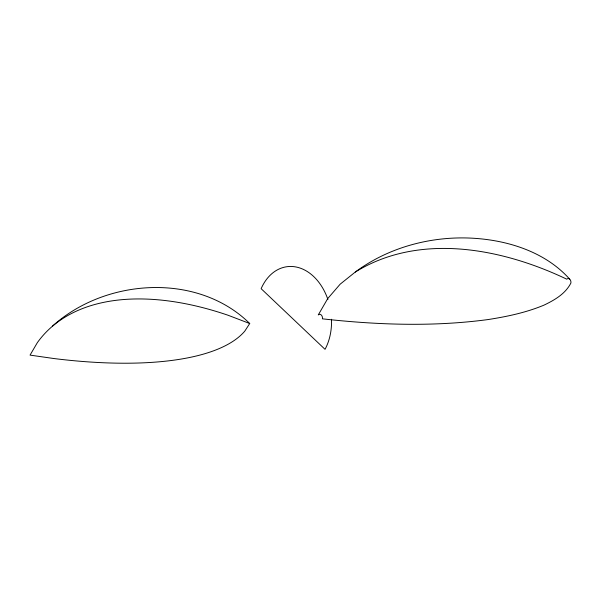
<?xml version="1.0" encoding="UTF-8"?>
<svg xmlns="http://www.w3.org/2000/svg" width="601" height="601" viewBox="0 0 601 601"><rect width="100%" height="100%" fill="white"/><g stroke="black" fill="none" stroke-linecap="round" stroke-linejoin="round"><path stroke-width="0.9" d="M249.731 323.526L244.795 331.128A286.264 97.512 14.7 0 1 54.075 358.557L30.05 355.116L37.33 342.675A286.264 161.121 38.7 0 1 228.057 315.247L249.731 323.526C197.504 271.945 104.957 278.421 52.407 326.2M355.341 271.998L340.158 284.183L327.74 298.562L318.267 314.916A3.441 2.517 81.8 0 1 321.25 314.962A3.441 2.517 81.8 0 1 322.384 318.823C377.293 324.946 433.005 326.921 487.899 319.582C506.989 316.607 526.025 312.618 543.928 305.165C554.498 300.102 565.346 293.904 570.875 283.086A3.441 2.517 81.8 0 0 569.74 279.225C544.709 251.09 505.591 239.431 468.99 238.034C428.911 236.569 387.645 247.943 355.341 271.998C419.731 232.264 502.181 248.341 566.758 279.18A3.441 2.517 81.8 0 1 569.74 279.225M327.921 299.561A50.935 37.247 81.8 0 0 295.166 266.829A50.935 37.247 81.8 0 0 261.135 288.69L325.036 349.331A50.935 37.247 81.8 0 0 331.519 319.244"/></g></svg>
